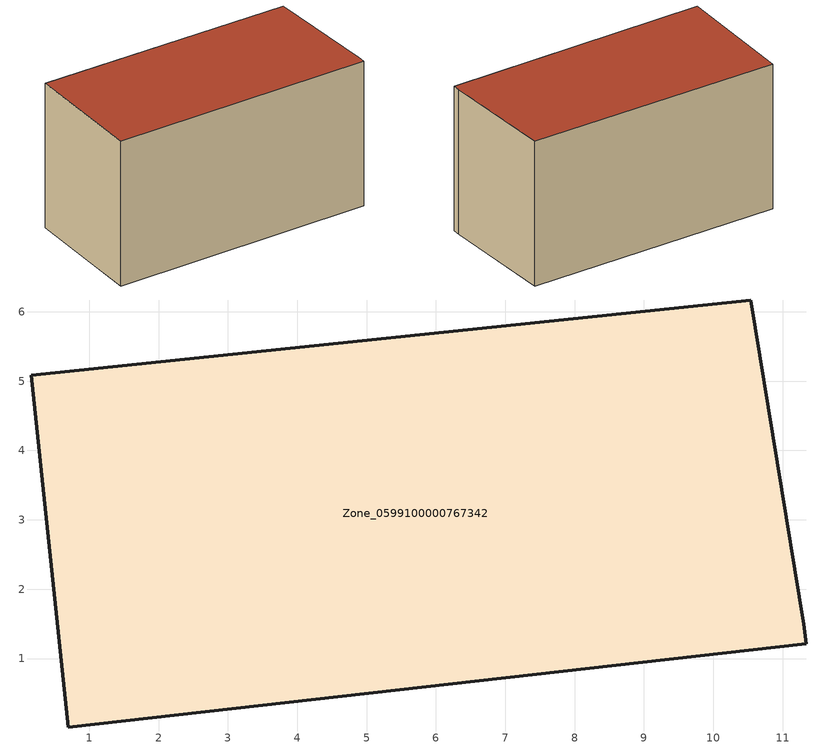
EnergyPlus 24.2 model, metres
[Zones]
Zone_0599100000767342
 floor ground (C_G): 0.16,5.08 10.54,6.17 11.3,1.5 11.34,1.21 0.7,0.01 z0
 wall outside (C_F): 0.16,5.08 0.7,0.01 11.34,1.21 11.3,1.5 10.54,6.17 0.16,5.08 z0:6.14
 roof outside (C_R): 10.54,6.17 0.16,5.08 0.7,0.01 11.34,1.21 11.3,1.5 z6.14
[BUILDING]
Pand.0599100000767342: North Axis=0; Terrain=City; Loads Convergence Tolerance Value=0.04; Temperature Convergence Tolerance Value=0.4; Solar Distribution=FullExterior; Maximum Number of Warmup Days=25; Minimum Number of Warmup Days=1
[Site:Location]
Rotterdam.The.Hague.AP_ZH_NLD Design_Conditions: Latitude=51.96; Longitude=4.45; Time Zone=1; Elevation=-4.5
[SITE:GROUNDTEMPERATURE:BUILDINGSURFACE]
18, 18, 18, 18, 18, 18, 18, 18, 18, 18, 18, 18
[MATERIAL] Thermal Absorptance=0.9; Solar Absorptance=0.7; Visible Absorptance=0.7
Name | Roughness | Thickness | Conductivity | Density | Specific Heat
G.TI.2006-2014 | MediumSmooth | 0.15 | 0.06 | 540 | 1210
F.TI.2006-2014 | Rough | 0.3 | 0.12 | 1920 | 840
R.TI.2006-2014 | MediumRough | 0.2 | 0.08 | 1500 | 1000
[CONSTRUCTION]
C_G: G.TI.2006-2014
C_F: F.TI.2006-2014
C_R: R.TI.2006-2014
[ZONE]
Zone_0599100000767342: Type=1; Multiplier=1; Ceiling Height=Autocalculate; Volume=Autocalculate; Floor Area=autocalculate; Part of Total Floor Area=Yes
[ZONEINFILTRATION:DESIGNFLOWRATE]
Infil_Zone_0599100000767342: Zone or ZoneList or Space or SpaceList=Zone_0599100000767342; Schedule=AlwaysOn; Design Flow Rate Calculation Method=Flow/Area; Flow Rate per Floor Area=0.0015; Constant Term Coefficient=1; Temperature Term Coefficient=0; Velocity Term Coefficient=0; Velocity Squared Term Coefficient=0
[HVACTEMPLATE:ZONE:IDEALLOADSAIRSYSTEM]
Zone_0599100000767342: Maximum Heating Supply Air Temperature=50; Minimum Cooling Supply Air Temperature=13; Maximum Heating Supply Air Humidity Ratio=0.0156; Minimum Cooling Supply Air Humidity Ratio=0.0077; Heating Limit=NoLimit; Cooling Limit=NoLimit; Dehumidification Control Type=ConstantSensibleHeatRatio; Cooling Sensible Heat Ratio=0.7; Dehumidification Setpoint=60; Humidification Control Type=None; Humidification Setpoint=30; Outdoor Air Method=None; Outdoor Air Flow Rate per Person=0.00944; Outdoor Air Flow Rate per Zone Floor Area=0; Outdoor Air Flow Rate per Zone=0; Demand Controlled Ventilation Type=None; Outdoor Air Economizer Type=NoEconomizer; Heat Recovery Type=None; Sensible Heat Recovery Effectiveness=0.7; Latent Heat Recovery Effectiveness=0.65
[ZONECONTROL:THERMOSTAT]
ThermostatControl_Zone_0599100000767342: Zone or ZoneList=Zone_0599100000767342; Control Type Schedule=DualSetpointControlType; Control 1=Thermostat_Zone_0599100000767342; Temperature Difference Between Cutout And Setpoint=0
[THERMOSTATSETPOINT:DUALSETPOINT]
Thermostat_Zone_0599100000767342: Heating Setpoint Temperature Schedule=HeatingSetpoint_Zone_0599100000767342; Cooling Setpoint Temperature Schedule=CoolingSetpoint_Zone_0599100000767342
[SCHEDULE:COMPACT]
HeatingSetpoint_Zone_0599100000767342: Through: 12/31, For: AllDays, Until: 24:00, 21
CoolingSetpoint_Zone_0599100000767342: Through: 12/31, For: AllDays, Until: 24:00, 24
DualSetpointControlType: Through: 12/31, For: AllDays, Until: 24:00, 4
AlwaysOn: Through: 12/31, For: AllDays, Until: 24:00, 1
